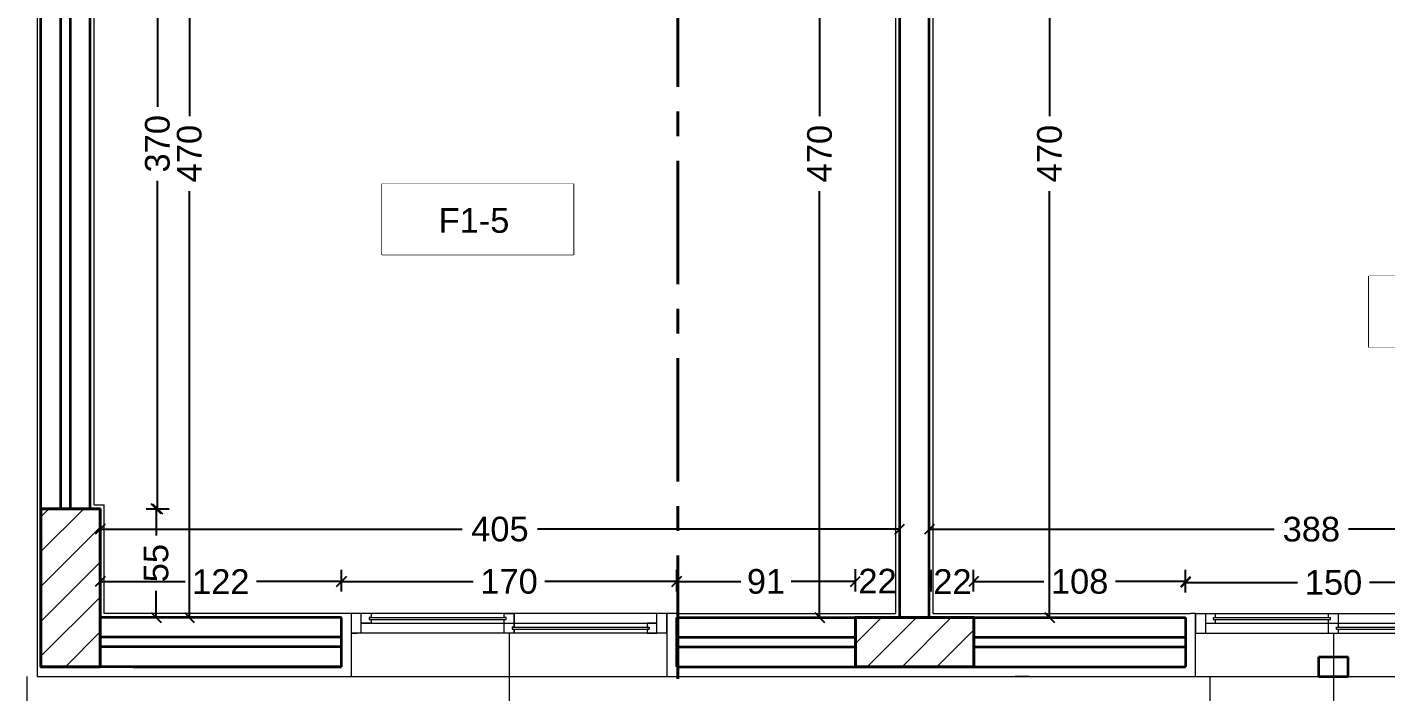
# Model space of a CAD drawing. Header units: inches. Extents: x -580639 to 179052, y 0 to 152898.
# Drawn here: x -296280 to -289390, y 130703 to 134070 of the extents above; entities that cross this region are included whole.
import ezdxf

# ---------------------------------------------------------------- set-up
doc = ezdxf.new("R2010")
doc.units = ezdxf.units.IN
doc.header["$LTSCALE"] = 500
doc.header["$MEASUREMENT"] = 0
doc.set_wipeout_variables(frame=1)
doc.linetypes.add('CENTER', pattern=[2, 1.25, -0.25, 0.25, -0.25])
doc.linetypes.add('DASHDOTX2', pattern=[2, 1, -0.5, 0, -0.5])
for name, color, linetype, lineweight in [('A-0.15', 50, 'Continuous', 15), ('A-0.2', 61, 'Continuous', 20), ('A-balc', 31, 'Continuous', 18), ('A-wall', 52, 'Continuous', 35), ('col', 4, 'Continuous', 40), ('DIM', 8, 'Continuous', 18), ('fini', 11, 'Continuous', 13), ('ground floor', 8, 'Continuous', 20), ('Room reference', 50, 'Continuous', 13), ('WIN', 3, 'Continuous', 18)]:
    doc.layers.add(name, color=color, linetype=linetype, lineweight=lineweight)
doc.layers.add('paster', color=40, linetype='Continuous')
doc.styles.add('50', font='arial.ttf', dxfattribs={"height": 125})
doc.dimstyles.new('DIM', dxfattribs={"dimscale": 50, "dimtxt": 125, "dimasz": 1, "dimexe": 1.2, "dimexo": 1, "dimgap": 1, "dimtad": 0, "dimtoh": 1, "dimdec": 0, "dimlfac": 0.1, "dimrnd": 1, "dimdsep": 46, "dimtxsty": '50', "dimblk": 'OBLIQUE', "dimcen": 0.09, "dimclrt": 8, "dimadec": 0, "dimazin": 0, "dimtfac": 1, "dimtdec": 0, "dimtix": 1, "dimtofl": 0, "dimtmove": 2, "dimatfit": 2, "dimfxl": 1, "dimfxlon": 1, "dimtzin": 0, "dimarcsym": 0})

# ---------------------------------------------------------------- blocks, each defined once
blk = doc.blocks.new('window1')
at = {"layer": 'WIN'}
for p, q in [((0, 0.1), (1.6, 0.1)), ((0, 0), (0, 0.1)), ((0.05, 0), (0.05, 0.1)), ((0.775, 0.03), (0.775, 0.1)), ((0.825, 0.1), (0.775, 0.1)), ((0.775, 0.1), (0.775, 0.05)), ((0.815, 0.07), (0.815, 0.08)), ((0.815, 0.08), (0.825, 0.08)), ((0.825, 0.07), (0.815, 0.07)), ((0.825, 0.08), (0.825, 0.1)), ((0.825, 0.08), (0.825, 0.1)), ((1.51, 0.08), (0.825, 0.08)), ((1.51, 0.07), (0.825, 0.07)), ((0.825, 0), (0.825, 0.07)), ((0.825, 0.05), (0.825, 0.07)), ((1.5, 0.1), (1.5, 0.08)), ((1.5, 0.08), (1.51, 0.08)), ((1.51, 0.07), (1.5, 0.07)), ((1.5, 0.07), (1.5, 0.05)), ((1.51, 0.08), (1.51, 0.07)), ((1.55, 0), (1.55, 0.1)), ((1.55, 0.05), (1.55, 0.1)), ((1.6, 0), (1.6, 0.1)), ((0, 0), (1.6, 0)), ((1.55, 0.05), (0.05, 0.05)), ((0.05, 0.05), (0.1, 0.05)), ((0.05, 0), (0.05, 0.05)), ((0.05, 0.05), (0.1, 0.05)), ((0.05, 0), (0.05, 0.05)), ((0.785, 0.03), (0.09, 0.03)), ((0.1, 0.03), (0.09, 0.03)), ((0.09, 0.03), (0.09, 0.02)), ((0.1, 0.03), (0.09, 0.03)), ((0.09, 0.03), (0.09, 0.02)), ((0.785, 0.02), (0.09, 0.02)), ((0.09, 0.02), (0.1, 0.02)), ((0.09, 0.02), (0.1, 0.02)), ((0.1, 0.05), (0.1, 0.03)), ((0.1, 0.05), (0.1, 0.03)), ((0.1, 0.02), (0.1, 0)), ((0.1, 0.02), (0.1, 0)), ((0.825, 0.05), (0.775, 0.05)), ((0.775, 0.05), (0.775, 0.03)), ((0.775, 0.03), (0.785, 0.03)), ((0.775, 0), (0.775, 0.02)), ((0.785, 0.02), (0.775, 0.02)), ((0.775, 0.02), (0.775, 0)), ((0.775, 0), (0.825, 0)), ((0.785, 0.03), (0.785, 0.02)), ((0.825, 0), (0.825, 0.05)), ((1.5, 0.05), (1.55, 0.05)), ((0.1, 0), (0.05, 0)), ((0.1, 0), (0.05, 0)), ((1.5999, 0), (1.5699, 0))]:
    blk.add_line(p, q, dxfattribs=at)
blk = doc.blocks.new('win')
at = {"layer": 'WIN'}
for p, q in [((-725, 35), (675, 35)), ((-725, 35), (-725, -65)), ((-675, 35), (-675, -65)), ((-635, 15), (-40, 15)), ((-635, 15), (-635, 5)), ((-635, 5), (-50, 5)), ((-635, 5), (-40, 5)), ((-625, 35), (-625, 15)), ((-625, 5), (-625, -15)), ((-50, 15), (-50, 35)), ((-50, -65), (-50, 5)), ((-40, 5), (-40, 15)), ((0, -35), (0, 35)), ((625, 35), (625, -65)), ((675, 35), (675, -65)), ((-725, -65), (675, -65)), ((-675, -15), (-50, -15)), ((-50, -15), (625, -15)), ((-10, -35), (585, -35)), ((-10, -35), (585, -35)), ((-10, -45), (-10, -35)), ((-10, -45), (585, -45)), ((0, -65), (0, -45)), ((575, -15), (575, -35)), ((575, -45), (575, -65)), ((585, -35), (585, -45))]:
    blk.add_line(p, q, dxfattribs=at)
blk = doc.blocks.new('_Oblique')
at = {"color": 0, "linetype": 'ByBlock', "lineweight": -2}
blk.add_line((-0.5, -0.5), (0.5, 0.5), dxfattribs=at)
blk = doc.blocks.new('*D1284')
at = {"layer": 'Defpoints', "color": 0, "transparency": 16777216}
for p in [(-288905, 131256.4), (-290405, 131079.7), (-288905, 131079.7)]:
    blk.add_point(p, dxfattribs=at)
at = {"layer": 'DIM', "color": 0, "lineweight": -2, "transparency": 16777216}
for p, q in [((-290405, 131206.4), (-290405, 131316.4)), ((-290405, 131256.4), (-289837, 131256.4)), ((-288905, 131256.4), (-289473, 131256.4)), ((-288905, 131206.4), (-288905, 131316.4))]:
    blk.add_line(p, q, dxfattribs=at)
at = {"layer": 'DIM', "color": 0, "lineweight": -2, "transparency": 16777216, "xscale": 50, "yscale": 50, "zscale": 50, "rotation": 180}
blk.add_blockref('_Oblique', (-290405, 131256.4), dxfattribs=at)
at = {"layer": 'DIM', "color": 0, "lineweight": -2, "transparency": 16777216, "xscale": 50, "yscale": 50, "zscale": 50}
blk.add_blockref('_Oblique', (-288905, 131256.4), dxfattribs=at)
at = {"layer": 'DIM', "color": 8, "transparency": 16777216, "insert": (-289655, 131256.4), "char_height": 125, "attachment_point": 5, "style": '50'}
blk.add_mtext('150', dxfattribs=at)
blk = doc.blocks.new('*D1285')
at = {"layer": 'Defpoints', "color": 0, "transparency": 16777216}
for p in [(-290405, 131261.4), (-291480, 131079.7), (-290405, 131079.7)]:
    blk.add_point(p, dxfattribs=at)
at = {"layer": 'DIM', "color": 0, "lineweight": -2, "transparency": 16777216}
for p, q in [((-291480, 131211.4), (-291480, 131321.4)), ((-291480, 131261.4), (-291124.8, 131261.4)), ((-290405, 131261.4), (-290760.1, 131261.4)), ((-290405, 131211.4), (-290405, 131321.4))]:
    blk.add_line(p, q, dxfattribs=at)
at = {"layer": 'DIM', "color": 0, "lineweight": -2, "transparency": 16777216, "xscale": 50, "yscale": 50, "zscale": 50, "rotation": 180}
blk.add_blockref('_Oblique', (-291480, 131261.4), dxfattribs=at)
at = {"layer": 'DIM', "color": 0, "lineweight": -2, "transparency": 16777216, "xscale": 50, "yscale": 50, "zscale": 50}
blk.add_blockref('_Oblique', (-290405, 131261.4), dxfattribs=at)
at = {"layer": 'DIM', "color": 8, "transparency": 16777216, "insert": (-290942.5, 131261.4), "char_height": 125, "attachment_point": 5, "style": '50'}
blk.add_mtext('108', dxfattribs=at)
blk = doc.blocks.new('*D1286')
at = {"layer": 'Defpoints', "color": 0, "transparency": 16777216}
for p in [(-292080, 131261.4), (-292986, 131079.7), (-292080, 131079.7)]:
    blk.add_point(p, dxfattribs=at)
at = {"layer": 'DIM', "color": 0, "lineweight": -2, "transparency": 16777216}
for p, q in [((-292986, 131211.4), (-292986, 131321.4)), ((-292986, 131261.4), (-292660.4, 131261.4)), ((-292080, 131261.4), (-292405.5, 131261.4)), ((-292080, 131211.4), (-292080, 131321.4))]:
    blk.add_line(p, q, dxfattribs=at)
at = {"layer": 'DIM', "color": 0, "lineweight": -2, "transparency": 16777216, "xscale": 50, "yscale": 50, "zscale": 50, "rotation": 180}
blk.add_blockref('_Oblique', (-292986, 131261.4), dxfattribs=at)
at = {"layer": 'DIM', "color": 0, "lineweight": -2, "transparency": 16777216, "xscale": 50, "yscale": 50, "zscale": 50}
blk.add_blockref('_Oblique', (-292080, 131261.4), dxfattribs=at)
at = {"layer": 'DIM', "color": 8, "transparency": 16777216, "insert": (-292533, 131261.4), "char_height": 125, "attachment_point": 5, "style": '50'}
blk.add_mtext('91', dxfattribs=at)
blk = doc.blocks.new('*D1287')
at = {"layer": 'Defpoints', "color": 0, "transparency": 16777216}
for p in [(-292986, 131261.4), (-294686, 131079.7), (-292986, 131079.7)]:
    blk.add_point(p, dxfattribs=at)
at = {"layer": 'DIM', "color": 0, "lineweight": -2, "transparency": 16777216}
for p, q in [((-294686, 131211.4), (-294686, 131321.4)), ((-294686, 131261.4), (-294017.9, 131261.4)), ((-292986, 131261.4), (-293654, 131261.4)), ((-292986, 131211.4), (-292986, 131321.4))]:
    blk.add_line(p, q, dxfattribs=at)
at = {"layer": 'DIM', "color": 0, "lineweight": -2, "transparency": 16777216, "xscale": 50, "yscale": 50, "zscale": 50, "rotation": 180}
blk.add_blockref('_Oblique', (-294686, 131261.4), dxfattribs=at)
at = {"layer": 'DIM', "color": 0, "lineweight": -2, "transparency": 16777216, "xscale": 50, "yscale": 50, "zscale": 50}
blk.add_blockref('_Oblique', (-292986, 131261.4), dxfattribs=at)
at = {"layer": 'DIM', "color": 8, "transparency": 16777216, "insert": (-293836, 131261.4), "char_height": 125, "attachment_point": 5, "style": '50'}
blk.add_mtext('170', dxfattribs=at)
blk = doc.blocks.new('*D1288')
at = {"layer": 'Defpoints', "color": 0, "transparency": 16777216}
for p in [(-294686, 131261.4), (-295909.9, 131079.7), (-294686, 131079.7)]:
    blk.add_point(p, dxfattribs=at)
at = {"layer": 'DIM', "color": 0, "lineweight": -2, "transparency": 16777216}
for p, q in [((-295909.9, 131211.4), (-295909.9, 131321.4)), ((-295909.9, 131261.4), (-295479.5, 131261.4)), ((-294686, 131261.4), (-295116.4, 131261.4)), ((-294686, 131211.4), (-294686, 131321.4))]:
    blk.add_line(p, q, dxfattribs=at)
at = {"layer": 'DIM', "color": 0, "lineweight": -2, "transparency": 16777216, "xscale": 50, "yscale": 50, "zscale": 50, "rotation": 180}
blk.add_blockref('_Oblique', (-295909.9, 131261.4), dxfattribs=at)
at = {"layer": 'DIM', "color": 0, "lineweight": -2, "transparency": 16777216, "xscale": 50, "yscale": 50, "zscale": 50}
blk.add_blockref('_Oblique', (-294686, 131261.4), dxfattribs=at)
at = {"layer": 'DIM', "color": 8, "transparency": 16777216, "insert": (-295297.9, 131261.4), "char_height": 125, "attachment_point": 5, "style": '50'}
blk.add_mtext('122', dxfattribs=at)
blk = doc.blocks.new('*D1289')
at = {"layer": 'Defpoints', "color": 0, "transparency": 16777216}
for p in [(-295909.9, 131629.7), (-295626.1, 131629.7), (-295909.9, 131079.7)]:
    blk.add_point(p, dxfattribs=at)
at = {"layer": 'DIM', "color": 0, "lineweight": -2, "transparency": 16777216}
for p, q in [((-295676.1, 131629.7), (-295566.1, 131629.7)), ((-295626.1, 131629.7), (-295626.1, 131494.7)), ((-295626.1, 131079.7), (-295626.1, 131214.7)), ((-295676.1, 131079.7), (-295566.1, 131079.7))]:
    blk.add_line(p, q, dxfattribs=at)
at = {"layer": 'DIM', "color": 0, "lineweight": -2, "transparency": 16777216, "xscale": 50, "yscale": 50, "zscale": 50}
for p, rotation in [((-295626.1, 131629.7), 90), ((-295626.1, 131079.7), 270)]:
    blk.add_blockref('_Oblique', p, dxfattribs=dict(at, rotation=rotation))
at = {"layer": 'DIM', "color": 8, "transparency": 16777216, "insert": (-295626.1, 131354.7), "char_height": 125, "attachment_point": 5, "rotation": 90, "style": '50'}
blk.add_mtext('55', dxfattribs=at)
blk = doc.blocks.new('*D1290')
at = {"layer": 'Defpoints', "color": 0, "transparency": 16777216}
for p in [(-295959.9, 135329.7), (-295619.2, 135329.7), (-295959.9, 131629.7)]:
    blk.add_point(p, dxfattribs=at)
at = {"layer": 'DIM', "color": 0, "lineweight": -2, "transparency": 16777216}
for p, q in [((-295669.2, 135329.7), (-295559.2, 135329.7)), ((-295619.2, 135329.7), (-295619.2, 133667.6)), ((-295619.2, 131629.7), (-295619.2, 133291.9)), ((-295669.2, 131629.7), (-295559.2, 131629.7))]:
    blk.add_line(p, q, dxfattribs=at)
at = {"layer": 'DIM', "color": 0, "lineweight": -2, "transparency": 16777216, "xscale": 50, "yscale": 50, "zscale": 50}
for p, rotation in [((-295619.2, 135329.7), 90), ((-295619.2, 131629.7), 270)]:
    blk.add_blockref('_Oblique', p, dxfattribs=dict(at, rotation=rotation))
at = {"layer": 'DIM', "color": 8, "transparency": 16777216, "insert": (-295619.2, 133479.7), "char_height": 125, "attachment_point": 5, "rotation": 90, "style": '50'}
blk.add_mtext('370', dxfattribs=at)
blk = doc.blocks.new('*D1291')
at = {"layer": 'Defpoints', "color": 0, "transparency": 16777216}
for p in [(-295509.4, 135779.7), (-295457.4, 135779.7), (-295509.4, 131079.7)]:
    blk.add_point(p, dxfattribs=at)
at = {"layer": 'DIM', "color": 0, "lineweight": -2, "transparency": 16777216}
for p, q in [((-295459.4, 135779.7), (-295397.4, 135779.7)), ((-295457.4, 135779.7), (-295457.4, 133620.1)), ((-295457.4, 131079.7), (-295457.4, 133239.3)), ((-295459.4, 131079.7), (-295397.4, 131079.7))]:
    blk.add_line(p, q, dxfattribs=at)
at = {"layer": 'DIM', "color": 0, "lineweight": -2, "transparency": 16777216, "xscale": 50, "yscale": 50, "zscale": 50}
for p, rotation in [((-295457.4, 135779.7), 90), ((-295457.4, 131079.7), 270)]:
    blk.add_blockref('_Oblique', p, dxfattribs=dict(at, rotation=rotation))
at = {"layer": 'DIM', "color": 8, "transparency": 16777216, "insert": (-295457.4, 133429.7), "char_height": 125, "attachment_point": 5, "rotation": 90, "style": '50'}
blk.add_mtext('470', dxfattribs=at)
blk = doc.blocks.new('*D1314')
at = {"layer": 'Defpoints', "color": 0, "transparency": 16777216}
for p in [(-295909.9, 131526.5), (-291855, 131526.5), (-291855, 131526.5)]:
    blk.add_point(p, dxfattribs=at)
at = {"layer": 'DIM', "color": 0, "lineweight": -2, "transparency": 16777216}
for p, q in [((-295909.9, 131526.5), (-295909.9, 131586.5)), ((-291855, 131526.5), (-291855, 131586.5)), ((-295909.9, 131526.5), (-294073.5, 131526.5)), ((-291855, 131526.5), (-293691.4, 131526.5))]:
    blk.add_line(p, q, dxfattribs=at)
at = {"layer": 'DIM', "color": 0, "lineweight": -2, "transparency": 16777216, "xscale": 50, "yscale": 50, "zscale": 50, "rotation": 180}
blk.add_blockref('_Oblique', (-295909.9, 131526.5), dxfattribs=at)
at = {"layer": 'DIM', "color": 0, "lineweight": -2, "transparency": 16777216, "xscale": 50, "yscale": 50, "zscale": 50}
blk.add_blockref('_Oblique', (-291855, 131526.5), dxfattribs=at)
at = {"layer": 'DIM', "color": 8, "transparency": 16777216, "insert": (-293882.4, 131526.5), "char_height": 125, "attachment_point": 5, "style": '50'}
blk.add_mtext('405', dxfattribs=at)
blk = doc.blocks.new('*D1315')
at = {"layer": 'Defpoints', "color": 0, "transparency": 16777216}
for p in [(-291855, 131263.5), (-292080, 131079.7), (-291855, 131079.7)]:
    blk.add_point(p, dxfattribs=at)
at = {"layer": 'DIM', "color": 0, "lineweight": -2, "transparency": 16777216}
for p, q in [((-292080, 131213.5), (-292080, 131323.5)), ((-291855, 131213.5), (-291855, 131323.5))]:
    blk.add_line(p, q, dxfattribs=at)
at = {"layer": 'DIM', "color": 8, "transparency": 16777216, "insert": (-291967.5, 131263.5), "char_height": 125, "attachment_point": 5, "style": '50'}
blk.add_mtext('22', dxfattribs=at)
blk = doc.blocks.new('*D1316')
at = {"layer": 'Defpoints', "color": 0, "transparency": 16777216}
for p in [(-291480, 131261.4), (-291695.5, 131079.7), (-291480, 131079.7)]:
    blk.add_point(p, dxfattribs=at)
at = {"layer": 'DIM', "color": 0, "lineweight": -2, "transparency": 16777216}
for p, q in [((-291695.5, 131211.4), (-291695.5, 131321.4)), ((-291480, 131211.4), (-291480, 131321.4))]:
    blk.add_line(p, q, dxfattribs=at)
at = {"layer": 'DIM', "color": 8, "transparency": 16777216, "insert": (-291587.7, 131261.4), "char_height": 125, "attachment_point": 5, "style": '50'}
blk.add_mtext('22', dxfattribs=at)
blk = doc.blocks.new('*D1317')
at = {"layer": 'Defpoints', "color": 0, "transparency": 16777216}
for p in [(-291705, 131526), (-287830, 131526), (-287830, 131526)]:
    blk.add_point(p, dxfattribs=at)
at = {"layer": 'DIM', "color": 0, "lineweight": -2, "transparency": 16777216}
for p, q in [((-291705, 131526), (-291705, 131586)), ((-287830, 131526), (-287830, 131586)), ((-291705, 131526), (-289955.6, 131526)), ((-287830, 131526), (-289579.3, 131526))]:
    blk.add_line(p, q, dxfattribs=at)
at = {"layer": 'DIM', "color": 0, "lineweight": -2, "transparency": 16777216, "xscale": 50, "yscale": 50, "zscale": 50, "rotation": 180}
blk.add_blockref('_Oblique', (-291705, 131526), dxfattribs=at)
at = {"layer": 'DIM', "color": 0, "lineweight": -2, "transparency": 16777216, "xscale": 50, "yscale": 50, "zscale": 50}
blk.add_blockref('_Oblique', (-287830, 131526), dxfattribs=at)
at = {"layer": 'DIM', "color": 8, "transparency": 16777216, "insert": (-289767.5, 131526), "char_height": 125, "attachment_point": 5, "style": '50'}
blk.add_mtext('388', dxfattribs=at)
blk = doc.blocks.new('*D1320')
at = {"layer": 'Defpoints', "color": 0, "transparency": 16777216}
for p in [(-292261, 135779.7), (-292261, 131079.7), (-292261, 131079.7)]:
    blk.add_point(p, dxfattribs=at)
at = {"layer": 'DIM', "color": 0, "lineweight": -2, "transparency": 16777216}
for p, q in [((-292261, 135779.7), (-292321, 135779.7)), ((-292261, 135779.7), (-292261, 133620.1)), ((-292261, 131079.7), (-292261, 133239.3)), ((-292261, 131079.7), (-292321, 131079.7))]:
    blk.add_line(p, q, dxfattribs=at)
at = {"layer": 'DIM', "color": 0, "lineweight": -2, "transparency": 16777216, "xscale": 50, "yscale": 50, "zscale": 50}
for p, rotation in [((-292261, 135779.7), 90), ((-292261, 131079.7), 270)]:
    blk.add_blockref('_Oblique', p, dxfattribs=dict(at, rotation=rotation))
at = {"layer": 'DIM', "color": 8, "transparency": 16777216, "insert": (-292261, 133429.7), "char_height": 125, "attachment_point": 5, "rotation": 90, "style": '50'}
blk.add_mtext('470', dxfattribs=at)
blk = doc.blocks.new('*D1321')
at = {"layer": 'Defpoints', "color": 0, "transparency": 16777216}
for p in [(-291095.1, 135779.7), (-291095.1, 131079.7), (-291095.1, 131079.7)]:
    blk.add_point(p, dxfattribs=at)
at = {"layer": 'DIM', "color": 0, "lineweight": -2, "transparency": 16777216}
for p, q in [((-291095.1, 135779.7), (-291155.1, 135779.7)), ((-291095.1, 135779.7), (-291095.1, 133620.1)), ((-291095.1, 131079.7), (-291095.1, 133239.3)), ((-291095.1, 131079.7), (-291155.1, 131079.7))]:
    blk.add_line(p, q, dxfattribs=at)
at = {"layer": 'DIM', "color": 0, "lineweight": -2, "transparency": 16777216, "xscale": 50, "yscale": 50, "zscale": 50}
for p, rotation in [((-291095.1, 135779.7), 90), ((-291095.1, 131079.7), 270)]:
    blk.add_blockref('_Oblique', p, dxfattribs=dict(at, rotation=rotation))
at = {"layer": 'DIM', "color": 8, "transparency": 16777216, "insert": (-291095.1, 133429.7), "char_height": 125, "attachment_point": 5, "rotation": 90, "style": '50'}
blk.add_mtext('470', dxfattribs=at)
blk = doc.blocks.new('SECTION A-A')
at = {"layer": 'col', "linetype": 'CENTER'}
blk.add_line((0, -17729.2), (0, -2238.8), dxfattribs=at)

msp = doc.modelspace()

# ---------------------------------------------------------------- hatches: boundary and pattern name
at = {"layer": 'DIM', "transparency": 33554503}
h = msp.add_hatch(dxfattribs=at)
h.set_pattern_fill('ANSI31', color=256, scale=1000)
h.paths.add_polyline_path([(-281009.883, 142429.733), (-281259.883, 142429.733), (-281259.883, 141629.733), (-281009.883, 141629.733)])
h.paths.add_polyline_path([(-286010.193, 144027.733), (-286610.193, 144027.733), (-286610.193, 143777.733), (-286010.193, 143777.733)])
h.paths.add_polyline_path([(-295959.883, 135929.733), (-296209.883, 135929.733), (-296209.883, 135329.733), (-295959.883, 135329.733)])
h.paths.add_polyline_path([(-295909.883, 131629.733), (-296209.883, 131629.733), (-296209.883, 130829.733), (-295909.883, 130829.733)])
h.paths.add_polyline_path([(-291479.963, 131079.733), (-292079.963, 131079.733), (-292079.963, 130829.733), (-291479.963, 130829.733)])
h.paths.add_polyline_path([(-291279.963, 135929.733), (-292079.963, 135929.733), (-292079.963, 135629.733), (-291279.963, 135629.733)])
h.paths.add_polyline_path([(-287579.963, 135929.733), (-288379.963, 135929.733), (-288379.963, 135629.733), (-287579.963, 135629.733)])
h.paths.add_polyline_path([(-287579.963, 131429.733), (-287829.963, 131429.733), (-287829.963, 130829.733), (-287579.963, 130829.733)])
h.paths.add_polyline_path([(-281009.883, 135929.733), (-281259.883, 135929.733), (-281259.883, 135329.733), (-281009.883, 135329.733)])
h.paths.add_polyline_path([(-281009.883, 139429.733), (-281259.883, 139429.733), (-281259.883, 138629.733), (-281009.883, 138629.733)])
h.paths.add_polyline_path([(-285459.883, 138929.733), (-286259.883, 138929.733), (-286259.883, 138629.733), (-285459.883, 138629.733)])

# ---------------------------------------------------------------- linework, layer by layer
at = {"layer": 'A-0.15'}
msp.add_line((-294635.883, 130779.733), (-293035.953, 130779.733), dxfattribs=at)
at = {"layer": 'A-0.2'}
msp.add_line((-290354.953, 130779.733), (-288954.953, 130780.104), dxfattribs=at)
at = {"layer": 'A-balc'}
for p in [(-295939.883, 131649.733), (-295889.883, 131099.733)]:
    msp.add_line(p, (-295889.883, 131649.733), dxfattribs=at)
at = {"layer": 'A-wall'}
for p, q in [((-295959.883, 131629.733), (-295959.883, 135929.733)), ((-296209.883, 131079.733), (-296209.883, 135779.733)), ((-291854.963, 131079.733), (-291854.963, 135629.733)), ((-291704.963, 131079.733), (-291704.963, 135629.733)), ((-296109.883, 131629.733), (-296109.883, 135329.733)), ((-296059.883, 131629.733), (-296059.883, 135329.733)), ((-294685.953, 131079.733), (-295909.883, 131079.733)), ((-294685.953, 130829.733), (-294685.953, 131079.733)), ((-292985.953, 131079.733), (-290404.963, 131079.733)), ((-292985.953, 130829.733), (-292985.953, 131079.733)), ((-290404.963, 131079.733), (-290404.963, 130829.733)), ((-294685.953, 130979.733), (-295909.883, 130979.733)), ((-294685.953, 130929.733), (-295909.883, 130929.733)), ((-292985.953, 130979.733), (-292079.963, 130979.733)), ((-292985.953, 130929.733), (-292079.963, 130929.733)), ((-291479.963, 130979.733), (-290404.963, 130979.733)), ((-291479.963, 130929.733), (-290404.963, 130929.733)), ((-289729.964, 130779.918), (-289729.964, 130879.918)), ((-289729.964, 130879.918), (-289579.964, 130879.918)), ((-289579.964, 130779.918), (-289579.964, 130879.918)), ((-294685.953, 130829.733), (-295909.883, 130829.733)), ((-295741.943, 130829.733), (-294685.953, 130829.733)), ((-292985.953, 130829.733), (-290404.963, 130829.733)), ((-289729.964, 130779.918), (-289579.964, 130779.918))]:
    msp.add_line(p, q, dxfattribs=at)
at = {"layer": 'col'}
for points in [[(-296209.883, 131629.733), (-296209.883, 130829.733), (-295909.883, 130829.733), (-295909.883, 131629.733)], [(-292079.963, 130829.733), (-291479.963, 130829.733), (-291479.963, 131079.733), (-292079.963, 131079.733)]]:
    msp.add_lwpolyline(points, close=True, dxfattribs=at)
at = {"layer": 'fini'}
for p, q in [((-296229.883, 135759.733), (-296229.883, 130779.733)), ((-295939.883, 131649.733), (-295939.883, 135759.733)), ((-291874.963, 131099.733), (-291874.963, 135609.733)), ((-291684.963, 131099.733), (-291684.963, 135609.733)), ((-294660.883, 131099.733), (-295889.883, 131099.733)), ((-294635.883, 131099.733), (-294660.883, 131099.733)), ((-294635.883, 130779.733), (-294635.883, 131099.733)), ((-292985.953, 131099.733), (-291874.963, 131099.733)), ((-291684.963, 131099.733), (-290379.953, 131099.733)), ((-296229.883, 130779.733), (-294635.883, 130779.733)), ((-291196.943, 130779.733), (-291269.443, 130779.733))]:
    msp.add_line(p, q, dxfattribs=at)
msp.add_lwpolyline([(-292985.953, 131099.733), (-293035.953, 131099.733), (-293035.953, 130779.733), (-290354.953, 130779.733), (-290354.953, 131099.733), (-290379.953, 131099.733)], dxfattribs=at)
at = {"layer": 'ground floor', "linetype": 'DASHDOTX2'}
for p, q in [((-296279.883, 123429.733), (-296279.883, 130779.733)), ((-290279.883, 123429.733), (-290279.883, 130779.733))]:
    msp.add_line(p, q, dxfattribs=at)
at = {"layer": 'Room reference'}
for p, q in [((-293835.883, 130999.733), (-293835.883, 130655.622)), ((-289654.964, 130999.733), (-289654.964, 130749.733)), ((-289654.963, 130999.733), (-289654.963, 130649.733))]:
    msp.add_line(p, q, dxfattribs=at)
for points in [[(-293510.146, 132917.511), (-294479.997, 132917.511), (-294479.997, 133277.511), (-293510.146, 133277.511)], [(-288506.107, 132448.846), (-289475.957, 132448.846), (-289475.957, 132808.846), (-288506.107, 132808.846)]]:
    msp.add_lwpolyline(points, close=True, dxfattribs=at)

# ---------------------------------------------------------------- block references
at = {"layer": 'DIM'}
msp.add_blockref('SECTION A-A', (-292979.733, 147498.22), dxfattribs=at)
at = {"layer": 'fini'}
msp.add_blockref('win', (-289629.963, 131064.733), dxfattribs=at)
at = {"layer": 'paster', "xscale": -1000, "yscale": 1000, "zscale": 1000}
msp.add_blockref('window1', (-293035.883, 130999.733), dxfattribs=at)

# ---------------------------------------------------------------- dimensions: what is measured, and where the dimension line sits
at = {"layer": 'DIM'}
for base, p1, p2, picture, middle in [((-295457.398, 135779.733), (-295509.377, 131079.733), (-295509.377, 135779.733), '*D1291', (-295457.398, 133429.733)), ((-292260.953, 131079.733), (-292260.953, 135779.733), (-292260.953, 131079.733), '*D1320', (-292260.953, 133429.733)), ((-291095.108, 131079.733), (-291095.108, 135779.733), (-291095.108, 131079.733), '*D1321', (-291095.108, 133429.733)), ((-295619.159, 135329.733), (-295959.883, 131629.733), (-295959.883, 135329.733), '*D1290', (-295619.159, 133479.733)), ((-295626.114, 131629.733), (-295909.883, 131079.733), (-295909.883, 131629.733), '*D1289', (-295626.114, 131354.733))]:
    dim = msp.add_linear_dim(base=base, p1=p1, p2=p2, angle=90, dimstyle='DIM', dxfattribs=at)
    dim.commit()
    dim.dimension.update_dxf_attribs({"geometry": picture, "text_midpoint": middle})
for base, p1, p2, picture, middle in [((-291854.963, 131526.472), (-295909.883, 131526.472), (-291854.963, 131526.472), '*D1314', (-293882.423, 131526.472)), ((-287829.963468833, 131525.950787314), (-291704.963468833, 131525.950787314), (-287829.963468833, 131525.950787314), '*D1317', (-289767.463468833, 131525.950787314)), ((-294685.953, 131261.41), (-295909.883, 131079.733), (-294685.953, 131079.733), '*D1288', (-295297.918, 131261.41)), ((-292985.953, 131261.41), (-294685.953, 131079.733), (-292985.953, 131079.733), '*D1287', (-293835.953, 131261.41)), ((-292079.963, 131261.41), (-292985.953, 131079.733), (-292079.963, 131079.733), '*D1286', (-292532.958, 131261.41)), ((-291854.963468833, 131263.510423291), (-292079.963468833, 131079.732690685), (-291854.963468833, 131079.732690685), '*D1315', (-291967.463468833, 131263.510423291)), ((-291479.963, 131261.41), (-291695.458, 131079.733), (-291479.963, 131079.733), '*D1316', (-291587.711, 131261.41)), ((-290404.963468833, 131261.410058992), (-291479.963468833, 131079.732690685), (-290404.963468833, 131079.732690685), '*D1285', (-290942.463468833, 131261.410058992)), ((-288904.963, 131256.41), (-290404.963, 131079.733), (-288904.963, 131079.733), '*D1284', (-289654.963, 131256.41))]:
    dim = msp.add_linear_dim(base=base, p1=p1, p2=p2, dimstyle='DIM', dxfattribs=at)
    dim.commit()
    dim.dimension.update_dxf_attribs({"geometry": picture, "text_midpoint": middle})

# ---------------------------------------------------------------- next in the draw order: wipeouts: each hides what was drawn before it
for points in [[(-294479.997, 132917.511), (-294479.997, 133277.511), (-293510.146, 133277.511), (-293510.146, 132917.511)], [(-289475.957, 132448.846), (-289475.957, 132808.846), (-288506.107, 132808.846), (-288506.107, 132448.846)]]:
    msp.add_wipeout(points).dxf.layer = 'Room reference'

# ---------------------------------------------------------------- next in the draw order: texts
at = {"layer": 'Room reference', "color": 2, "style": '50'}
msp.add_attdef('F1-5', (-294193.467, 133028.626), 'XXXX', height=125, rotation=360, dxfattribs=at)

doc.saveas('drawing.dxf')
